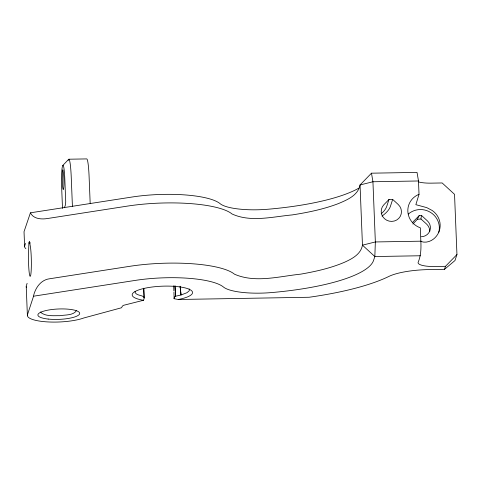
<?xml version="1.0" encoding="UTF-8"?>
<svg xmlns="http://www.w3.org/2000/svg" width="481" height="481" viewBox="0 0 481 481"><rect width="100%" height="100%" fill="white"/><g stroke="black" fill="none" stroke-linecap="round" stroke-linejoin="round"><path stroke-width="0.72" d="M28.902 242.935L28.559 252.459A15.849 1.419 89 0 0 29.431 274.152A15.849 1.419 89 0 0 31.277 268.524A15.849 1.419 89 0 0 30.411 246.831L29.461 241.234L28.902 242.935L30.387 242.911M418.783 181.992A17.941 4.461 -2.3 0 0 431.18 183.147L442.153 182.96L454.533 194.33L456.95 254.533L445.502 266.312L434.529 266.504A17.941 4.461 -2.3 0 1 418.199 262.145C422.781 251.377 420.274 239.195 420.37 227.838A18.543 17.881 18.2 0 1 407.834 211.279A18.543 17.881 18.2 0 1 419.023 194.318L418.488 180.976L417.039 172.402L371.488 173.184L360.041 184.963C358.111 195.466 347.066 199.922 338.347 203.613C323.509 209.295 307.846 212.464 292.189 214.923C272.613 216.715 250.799 222.541 232.064 213.997A75.571 18.795 -2.3 0 0 127.224 206.133L47.403 218.53C41.444 219.51 33.375 219.023 30.429 212.812L131.866 197.054A63.612 15.819 -2.3 0 1 220.112 203.673A41.871 10.414 -2.3 0 0 268.386 209.205A126.798 31.536 -2.3 0 0 358.838 188.143M135.131 291.33L135.089 292.177C136.345 296.741 146.891 294.15 143.47 300.276L123.467 305.327L122.427 306.09L121.537 307.756L83.778 317.983A31.439 7.816 -2.3 0 1 47.523 321.909A31.439 7.816 -2.3 0 1 27.477 314.718L33.267 297.066C34.879 288.606 40.488 279.774 49.82 278.733L129.642 266.33A75.571 18.795 -2.3 0 1 234.481 274.194C255.237 283.273 279.13 276.353 300.661 274.152C315.572 271.518 330.513 268.254 344.48 262.271C352.05 258.85 360.924 254.233 362.458 245.166L360.041 184.963L372.937 181.758L418.488 180.976M429.743 231.547A10.059 9.704 18.2 0 0 426.527 224.014L420.965 219.017L421.446 215.398L419.342 215.434L413.876 221.056A9.572 9.229 18.2 0 0 412.662 222.619M456.95 254.533L454.978 260.54L444.516 269.318L428.926 269.582A41.871 10.414 -2.3 0 0 388.864 276.437A164.496 40.909 -2.3 0 1 362.74 286.183A161.297 40.115 -2.3 0 1 309.133 297.258L178.265 299.489L174.122 298.719L173.948 292.304M25.511 243.398L24.711 245.833A31.439 7.816 -2.3 0 0 25.872 248.635M27.116 283.345L26.317 285.774A31.439 7.816 -2.3 0 0 26.623 287.674M388.991 199.471L383.886 204.726A10.167 9.806 18.2 0 0 384.445 218.645A10.167 9.806 18.2 0 0 398.761 218.398A10.167 9.806 18.2 0 0 398.202 204.485L392.682 199.411L388.991 199.471L386.754 206.295A142.19 35.36 -2.3 0 1 381.186 213.804M392.682 199.411L390.446 206.235A145.899 36.285 -2.3 0 1 382.016 216.071M419.023 194.318L415.861 204.678L426.779 207.636L432.281 210.534A18.543 17.881 18.2 0 1 433.429 239.117C430.044 241.781 425.318 243.037 421.176 241.54M444.516 269.318L445.502 266.312M64.418 207.72L65.302 205.381L65.723 201.882L64.797 178.728A17.941 1.605 89 0 0 62.62 165.867A31.644 2.832 89 0 0 62.283 167.057A17.941 1.605 89 0 0 61.688 188.191L62.5 208.357M174.194 298.31L174.356 297.961M412.902 224.044L417.334 219.282L419.342 215.434M30.429 212.812L24.134 231.361A31.439 7.816 -2.3 0 0 24.05 232.323L24.633 246.795M62.819 165.428L68.609 159.391M33.772 296.164L135.215 280.411A63.612 15.819 -2.3 0 1 223.461 287.031A41.871 10.414 -2.3 0 0 271.735 292.556A126.798 31.536 -2.3 0 0 373.581 260.359L374.837 256.541L375.354 241.955L372.937 181.758L371.488 173.184M417.334 219.282L420.965 219.017M68.885 159.211L86.754 158.91A23.924 2.14 89 0 1 89.111 176.822L90.181 203.421M420.905 241.179L375.354 241.955L362.458 245.166L374.837 256.541L420.388 255.76M421.446 215.398L427.35 220.827A9.572 9.229 18.2 0 1 429.828 230.88A9.572 9.229 18.2 0 1 421.248 236.748M189.159 288.913L189.4 290.175L188.991 291.029L186.935 292.719L181.042 294.991L175.246 296.302L174.369 297.15L174.122 298.719M76.545 310.443C73.533 315.602 65.194 314.742 59.872 315.698C53.638 315.56 46.146 316.612 40.921 312.59L40.741 311.928M180.074 286.213L181.042 294.991L180.189 286.929M174.97 285.888L175.571 296.206L175.006 285.876M143.729 288.245L144.15 297.931M173.671 285.81L173.888 290.957M143.753 288.522L144.102 297.396M72.433 206.686L71.242 177.128A23.924 2.14 89 0 0 68.344 159.981A37.626 3.367 89 0 0 68.194 160.432M26.233 286.736L27.399 315.68M143.47 300.276A30.207 7.51 -2.3 0 1 141.113 289.165A30.207 7.51 -2.3 0 1 186.063 288.149A30.207 7.51 -2.3 0 1 178.265 299.489M408.339 214.051A18.543 17.881 18.2 0 1 430.537 212.392A18.543 17.881 18.2 0 1 438.66 232.732M62.542 170.863L62.356 176.022A8.971 0.806 89 0 0 62.849 188.299A8.971 0.806 89 0 0 63.895 185.113A8.971 0.806 89 0 0 63.402 172.835L62.891 169.805L62.542 170.863M48.19 319.071A20.936 5.207 -2.3 0 0 79.708 313.438A20.936 5.207 -2.3 0 0 48.467 310.041A20.936 5.207 -2.3 0 0 48.19 319.071"/></g></svg>
